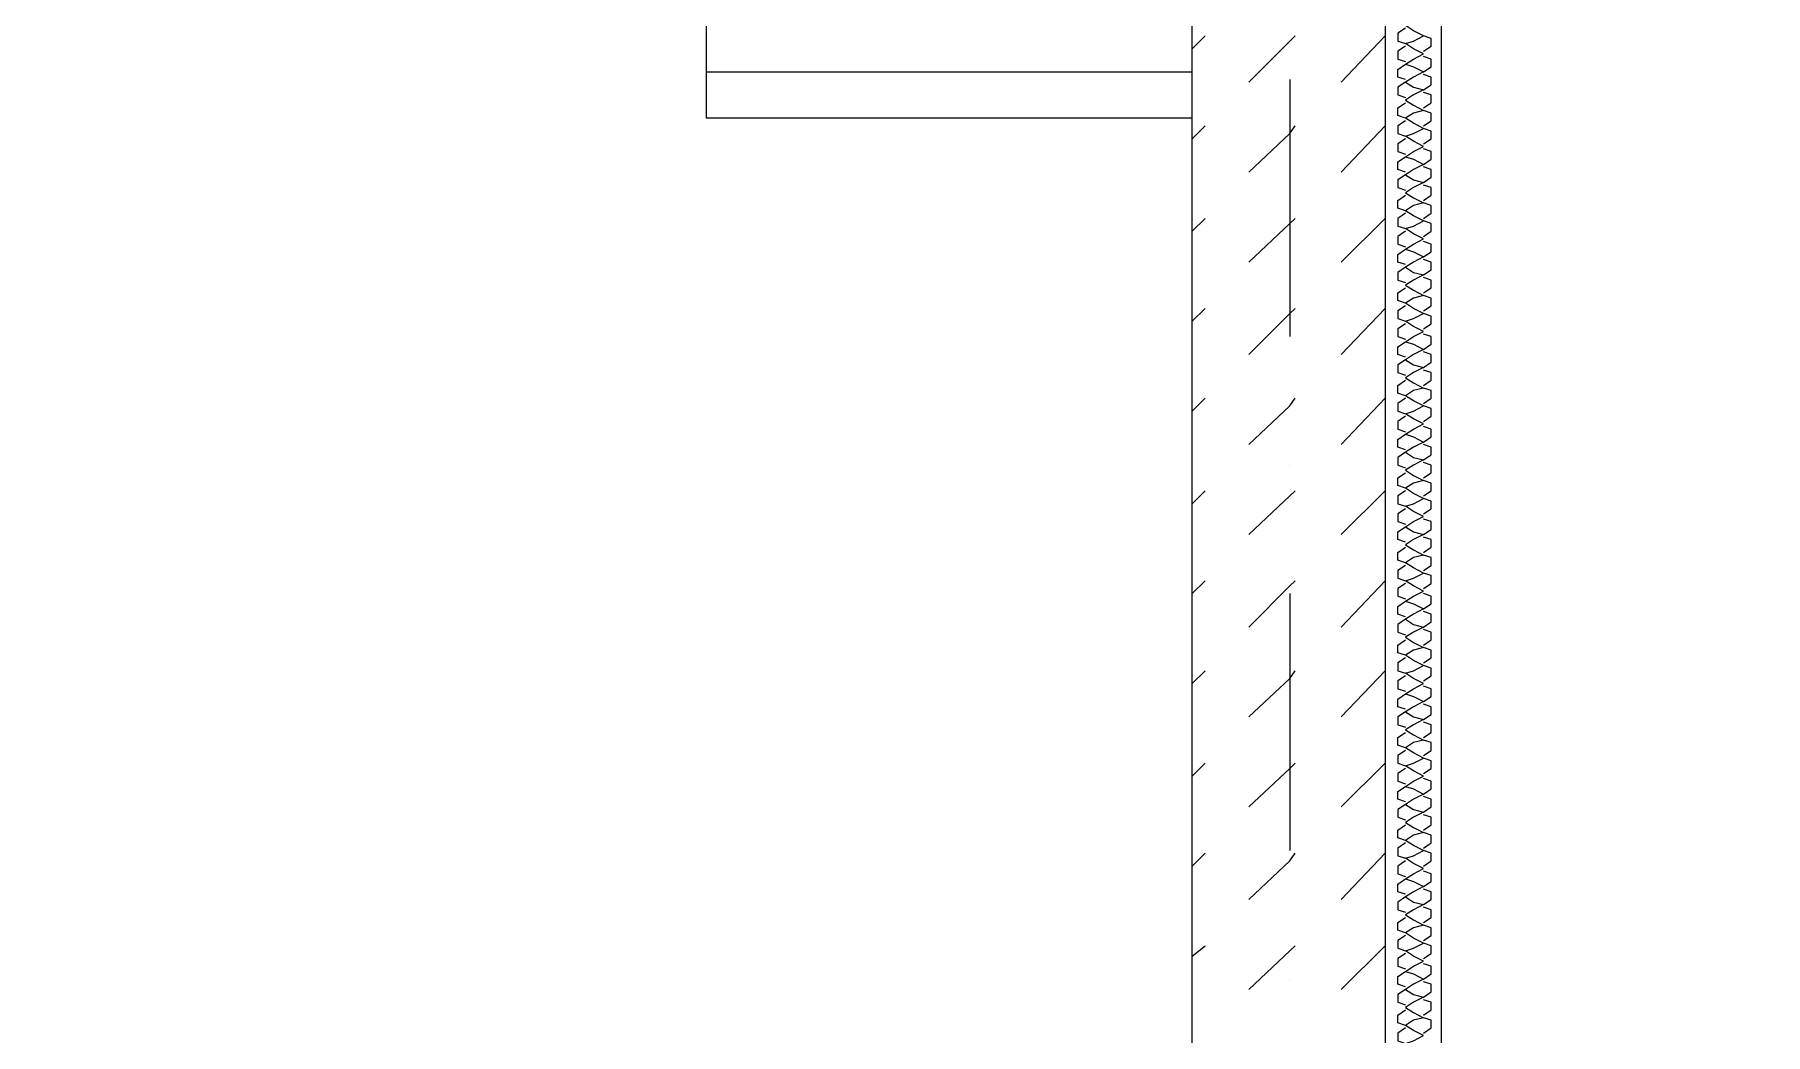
# Model space of a CAD drawing. Header units: millimetres. Extents: x 440 to 72591, y -28954 to 25941.
# Drawn here: x 25041 to 27180, y 8207 to 9442 of the extents above; entities that cross this region are included whole.
import ezdxf

# ---------------------------------------------------------------- set-up
doc = ezdxf.new("R2010")
doc.units = ezdxf.units.MM
doc.layers.add('podkład', color=7, linetype='Continuous')

msp = doc.modelspace()

# ---------------------------------------------------------------- linework, layer by layer
at = {"layer": 'podkład', "color": 7, "lineweight": 5, "transparency": 33554572}
msp.add_lwpolyline([(18480.1, 7658.9), (18480.1, 7585.8), (19210.3, 7585.8), (19210.3, 7516), (20000.9, 7516), (20000.9, 7017.5), (26779.8, 7017.5), (26779.8, 13018.4), (27179.8, 13018.4), (27179.8, 21197.5), (22941.1, 21197.5)], dxfattribs=at)
at = {"layer": 'podkład', "color": 1, "lineweight": 5, "transparency": 33554572}
for points in [[(23531.7, 15126.7), (26871.9, 15126.7), (26871.9, 20886.3), (22941.1, 20886.3), (22941.1, 21127.6), (27110, 21127.6), (27110, 13088.3), (26709.9, 13088.3), (26709.9, 7087.4), (21461.5, 7087.4), (21461.5, 7328.7), (26471.8, 7328.7), (26471.8, 13088.3), (23280.8, 13085.1), (23280.8, 12764.4), (22442.6, 12764.4), (22442.6, 13085.1), (21810.7, 13088.3)], [(26471.8, 9338.5), (25871.7, 9338.5), (25871.7, 9456), (26471.8, 9456)]]:
    msp.add_lwpolyline(points, dxfattribs=at)
at = {"layer": 'podkład', "color": 4, "lineweight": 5, "transparency": 33554572}
for points in [[(26735.3, 9449.6), (26725.8, 9443.3), (26725.8, 9433.8), (26735.3, 9430.6), (26744.9, 9433.8), (26757.6, 9440.1), (26744.9, 9446.5), (26735.3, 9452.8)], [(26735.3, 9386.1), (26725.8, 9389.3), (26725.8, 9398.8), (26735.3, 9405.2), (26744.9, 9411.5), (26757.6, 9417.9), (26744.9, 9424.2), (26735.3, 9430.6)], [(26757.6, 9421.1), (26767.1, 9427.4), (26767.1, 9436.9), (26757.6, 9440.1)], [(26735.3, 9427.4), (26725.8, 9421.1), (26725.8, 9411.5), (26735.3, 9408.4)], [(26735.3, 9405.2), (26744.9, 9402), (26757.6, 9395.7), (26767.1, 9402), (26767.1, 9411.5), (26757.6, 9414.7)], [(26757.6, 9395.7), (26744.9, 9389.3), (26735.3, 9383), (26725.8, 9376.6), (26725.8, 9367.1), (26735.3, 9363.9)], [(26735.3, 9383), (26744.9, 9376.6), (26757.6, 9373.4), (26767.1, 9379.8), (26767.1, 9389.3), (26757.6, 9392.5)], [(26757.6, 9373.4), (26744.9, 9367.1), (26735.3, 9360.7), (26744.9, 9354.4), (26757.6, 9348), (26744.9, 9344.8), (26735.3, 9338.5), (26725.8, 9341.7), (26725.8, 9351.2), (26735.3, 9357.5)], [(26757.6, 9351.2), (26767.1, 9357.5), (26767.1, 9367.1), (26757.6, 9370.3)], [(26757.6, 9329), (26767.1, 9335.3), (26767.1, 9344.8), (26757.6, 9348)], [(26735.3, 9335.3), (26725.8, 9329), (26725.8, 9319.4), (26735.3, 9316.3), (26744.9, 9319.4), (26757.6, 9325.8), (26744.9, 9332.1), (26735.3, 9338.5)], [(26757.6, 9306.7), (26767.1, 9313.1), (26767.1, 9322.6), (26757.6, 9325.8)], [(26735.3, 9271.8), (26725.8, 9275), (26725.8, 9284.5), (26735.3, 9290.9), (26744.9, 9297.2), (26757.6, 9303.6), (26744.9, 9309.9), (26735.3, 9316.3)], [(26735.3, 9313.1), (26725.8, 9306.7), (26725.8, 9297.2), (26735.3, 9294)], [(26757.6, 9281.3), (26744.9, 9275), (26735.3, 9268.6), (26725.8, 9262.3), (26725.8, 9252.8), (26735.3, 9249.6)], [(26735.3, 9290.9), (26744.9, 9287.7), (26757.6, 9281.3), (26767.1, 9287.7), (26767.1, 9297.2), (26757.6, 9300.4)], [(26735.3, 9268.6), (26744.9, 9262.3), (26757.6, 9259.1), (26767.1, 9265.5), (26767.1, 9275), (26757.6, 9278.2)], [(26757.6, 9259.1), (26744.9, 9252.8), (26735.3, 9246.4), (26744.9, 9240.1), (26757.6, 9233.7), (26744.9, 9230.5), (26735.3, 9224.2), (26725.8, 9227.4), (26725.8, 9236.9), (26735.3, 9243.2)], [(26757.6, 9236.9), (26767.1, 9243.2), (26767.1, 9252.8), (26757.6, 9255.9)], [(26735.3, 9221), (26725.8, 9214.7), (26725.8, 9205.1), (26735.3, 9202), (26744.9, 9205.1), (26757.6, 9211.5), (26744.9, 9217.8), (26735.3, 9224.2)], [(26757.6, 9214.7), (26767.1, 9221), (26767.1, 9230.5), (26757.6, 9233.7)], [(26735.3, 9157.5), (26725.8, 9160.7), (26725.8, 9170.2), (26735.3, 9176.6), (26744.9, 9182.9), (26757.6, 9189.3), (26744.9, 9195.6), (26735.3, 9202)], [(26735.3, 9198.8), (26725.8, 9192.4), (26725.8, 9182.9), (26735.3, 9179.7)], [(26757.6, 9192.4), (26767.1, 9198.8), (26767.1, 9208.3), (26757.6, 9211.5)], [(26735.3, 9176.6), (26744.9, 9173.4), (26757.6, 9167), (26767.1, 9173.4), (26767.1, 9182.9), (26757.6, 9186.1)], [(26757.6, 9167), (26744.9, 9160.7), (26735.3, 9154.3), (26725.8, 9148), (26725.8, 9138.5), (26735.3, 9135.3)], [(26735.3, 9154.3), (26744.9, 9148), (26757.6, 9144.8), (26767.1, 9151.2), (26767.1, 9160.7), (26757.6, 9163.9)], [(26757.6, 9144.8), (26744.9, 9138.5), (26735.3, 9132.1), (26744.9, 9125.8), (26757.6, 9119.4), (26744.9, 9116.2), (26735.3, 9109.9), (26725.8, 9113.1), (26725.8, 9122.6), (26735.3, 9128.9)], [(26757.6, 9122.6), (26767.1, 9128.9), (26767.1, 9138.5), (26757.6, 9141.6)], [(26735.3, 9106.7), (26725.8, 9100.4), (26725.8, 9090.8), (26735.3, 9087.7), (26744.9, 9090.8), (26757.6, 9097.2), (26744.9, 9103.5), (26735.3, 9109.9)], [(26757.6, 9100.4), (26767.1, 9106.7), (26767.1, 9116.2), (26757.6, 9119.4)], [(26757.6, 9078.1), (26767.1, 9084.5), (26767.1, 9094), (26757.6, 9097.2)], [(26735.3, 9043.2), (26725.8, 9046.4), (26725.8, 9055.9), (26735.3, 9062.3), (26744.9, 9068.6), (26757.6, 9075), (26744.9, 9081.3), (26735.3, 9087.7)], [(26735.3, 9084.5), (26725.8, 9078.1), (26725.8, 9068.6), (26735.3, 9065.4)], [(26735.3, 9062.3), (26744.9, 9059.1), (26757.6, 9052.7), (26767.1, 9059.1), (26767.1, 9068.6), (26757.6, 9071.8)], [(26757.6, 9052.7), (26744.9, 9046.4), (26735.3, 9040), (26725.8, 9033.7), (26725.8, 9024.2), (26735.3, 9021)], [(26735.3, 9040), (26744.9, 9033.7), (26757.6, 9030.5), (26767.1, 9036.9), (26767.1, 9046.4), (26757.6, 9049.6)], [(26757.6, 9030.5), (26744.9, 9024.2), (26735.3, 9017.8), (26744.9, 9011.5), (26757.6, 9005.1), (26744.9, 9001.9), (26735.3, 8995.6), (26725.8, 8998.8), (26725.8, 9008.3), (26735.3, 9014.6)], [(26757.6, 9008.3), (26767.1, 9014.6), (26767.1, 9024.2), (26757.6, 9027.3)], [(26757.6, 8986.1), (26767.1, 8992.4), (26767.1, 9001.9), (26757.6, 9005.1)], [(26735.3, 8992.4), (26725.8, 8986.1), (26725.8, 8976.5), (26735.3, 8973.4), (26744.9, 8976.5), (26757.6, 8982.9), (26744.9, 8989.2), (26735.3, 8995.6)], [(26757.6, 8963.8), (26767.1, 8970.2), (26767.1, 8979.7), (26757.6, 8982.9)], [(26735.3, 8928.9), (26725.8, 8932.1), (26725.8, 8941.6), (26735.3, 8948), (26744.9, 8954.3), (26757.6, 8960.7), (26744.9, 8967), (26735.3, 8973.4)], [(26735.3, 8970.2), (26725.8, 8963.8), (26725.8, 8954.3), (26735.3, 8951.1)], [(26735.3, 8948), (26744.9, 8944.8), (26757.6, 8938.4), (26767.1, 8944.8), (26767.1, 8954.3), (26757.6, 8957.5)], [(26757.6, 8938.4), (26744.9, 8932.1), (26735.3, 8925.7), (26725.8, 8919.4), (26725.8, 8909.9), (26735.3, 8906.7)], [(26735.3, 8925.7), (26744.9, 8919.4), (26757.6, 8916.2), (26767.1, 8922.6), (26767.1, 8932.1), (26757.6, 8935.3)], [(26757.6, 8916.2), (26744.9, 8909.9), (26735.3, 8903.5), (26744.9, 8897.2), (26757.6, 8890.8), (26744.9, 8887.6), (26735.3, 8881.3), (26725.8, 8884.5), (26725.8, 8894), (26735.3, 8900.3)], [(26757.6, 8894), (26767.1, 8900.3), (26767.1, 8909.9), (26757.6, 8913)], [(26735.3, 8878.1), (26725.8, 8871.8), (26725.8, 8862.2), (26735.3, 8859.1), (26744.9, 8862.2), (26757.6, 8868.6), (26744.9, 8874.9), (26735.3, 8881.3)], [(26757.6, 8871.8), (26767.1, 8878.1), (26767.1, 8887.6), (26757.6, 8890.8)], [(26735.3, 8814.6), (26725.8, 8817.8), (26725.8, 8827.3), (26735.3, 8833.7), (26744.9, 8840), (26757.6, 8846.4), (26744.9, 8852.7), (26735.3, 8859.1)], [(26735.3, 8855.9), (26725.8, 8849.5), (26725.8, 8840), (26735.3, 8836.8)], [(26757.6, 8849.5), (26767.1, 8855.9), (26767.1, 8865.4), (26757.6, 8868.6)], [(26735.3, 8833.7), (26744.9, 8827.3), (26757.6, 8824.1), (26767.1, 8830.5), (26767.1, 8840), (26757.6, 8843.2)], [(26757.6, 8824.1), (26744.9, 8817.8), (26735.3, 8811.4), (26744.9, 8805.1), (26757.6, 8798.7), (26744.9, 8795.6), (26735.3, 8789.2), (26725.8, 8792.4), (26725.8, 8801.9), (26735.3, 8808.3)], [(26757.6, 8801.9), (26767.1, 8808.3), (26767.1, 8817.8), (26757.6, 8821)], [(26735.3, 8786), (26725.8, 8779.7), (26725.8, 8770.2), (26735.3, 8767), (26744.9, 8770.2), (26757.6, 8776.5), (26744.9, 8782.9), (26735.3, 8789.2)], [(26757.6, 8779.7), (26767.1, 8786), (26767.1, 8795.6), (26757.6, 8798.7)], [(26757.6, 8757.5), (26767.1, 8763.8), (26767.1, 8773.3), (26757.6, 8776.5)], [(26735.3, 8722.5), (26725.8, 8725.7), (26725.8, 8735.2), (26735.3, 8741.6), (26744.9, 8747.9), (26757.6, 8754.3), (26744.9, 8760.6), (26735.3, 8767)], [(26735.3, 8763.8), (26725.8, 8757.5), (26725.8, 8747.9), (26735.3, 8744.8)], [(26735.3, 8741.6), (26744.9, 8738.4), (26757.6, 8732.1), (26767.1, 8738.4), (26767.1, 8747.9), (26757.6, 8751.1)], [(26757.6, 8732.1), (26744.9, 8725.7), (26735.3, 8719.4), (26725.8, 8713), (26725.8, 8703.5), (26735.3, 8700.3)], [(26735.3, 8719.4), (26744.9, 8713), (26757.6, 8709.8), (26767.1, 8716.2), (26767.1, 8725.7), (26757.6, 8728.9)], [(26757.6, 8709.8), (26744.9, 8703.5), (26735.3, 8697.1), (26744.9, 8690.8), (26757.6, 8684.4), (26744.9, 8681.3), (26735.3, 8674.9), (26725.8, 8678.1), (26725.8, 8687.6), (26735.3, 8694)], [(26757.6, 8687.6), (26767.1, 8694), (26767.1, 8703.5), (26757.6, 8706.7)], [(26757.6, 8665.4), (26767.1, 8671.7), (26767.1, 8681.3), (26757.6, 8684.4)], [(26735.3, 8671.7), (26725.8, 8665.4), (26725.8, 8655.9), (26735.3, 8652.7), (26744.9, 8655.9), (26757.6, 8662.2), (26744.9, 8668.6), (26735.3, 8674.9)], [(26757.6, 8643.2), (26767.1, 8649.5), (26767.1, 8659), (26757.6, 8662.2)], [(26735.3, 8608.2), (26725.8, 8611.4), (26725.8, 8620.9), (26735.3, 8627.3), (26744.9, 8633.6), (26757.6, 8640), (26744.9, 8646.3), (26735.3, 8652.7)], [(26735.3, 8649.5), (26725.8, 8643.2), (26725.8, 8633.6), (26735.3, 8630.5)], [(26735.3, 8627.3), (26744.9, 8624.1), (26757.6, 8617.8), (26767.1, 8624.1), (26767.1, 8633.6), (26757.6, 8636.8)], [(26757.6, 8617.8), (26744.9, 8611.4), (26735.3, 8605.1), (26725.8, 8598.7), (26725.8, 8589.2), (26735.3, 8586)], [(26735.3, 8605.1), (26744.9, 8598.7), (26757.6, 8595.5), (26767.1, 8601.9), (26767.1, 8611.4), (26757.6, 8614.6)], [(26757.6, 8595.5), (26744.9, 8589.2), (26735.3, 8582.8), (26744.9, 8576.5), (26757.6, 8570.1), (26744.9, 8567), (26735.3, 8560.6), (26725.8, 8563.8), (26725.8, 8573.3), (26735.3, 8579.7)], [(26757.6, 8573.3), (26767.1, 8579.7), (26767.1, 8589.2), (26757.6, 8592.4)], [(26735.3, 8557.4), (26725.8, 8551.1), (26725.8, 8541.5), (26735.3, 8538.4), (26744.9, 8541.5), (26757.6, 8547.9), (26744.9, 8554.3), (26735.3, 8560.6)], [(26757.6, 8551.1), (26767.1, 8557.4), (26767.1, 8567), (26757.6, 8570.1)], [(26735.3, 8493.9), (26725.8, 8497.1), (26725.8, 8506.6), (26735.3, 8513), (26744.9, 8519.3), (26757.6, 8525.7), (26744.9, 8532), (26735.3, 8538.4)], [(26735.3, 8535.2), (26725.8, 8528.8), (26725.8, 8519.3), (26735.3, 8516.1)], [(26757.6, 8528.8), (26767.1, 8535.2), (26767.1, 8544.7), (26757.6, 8547.9)], [(26735.3, 8513), (26744.9, 8509.8), (26757.6, 8503.4), (26767.1, 8509.8), (26767.1, 8519.3), (26757.6, 8522.5)], [(26757.6, 8503.4), (26744.9, 8497.1), (26735.3, 8490.7), (26725.8, 8484.4), (26725.8, 8474.9), (26735.3, 8471.7)], [(26735.3, 8490.7), (26744.9, 8484.4), (26757.6, 8481.2), (26767.1, 8487.6), (26767.1, 8497.1), (26757.6, 8500.3)], [(26757.6, 8481.2), (26744.9, 8474.9), (26735.3, 8468.5), (26744.9, 8462.2), (26757.6, 8455.8), (26744.9, 8452.6), (26735.3, 8446.3), (26725.8, 8449.5), (26725.8, 8459), (26735.3, 8465.3)], [(26757.6, 8459), (26767.1, 8465.3), (26767.1, 8474.9), (26757.6, 8478)], [(26757.6, 8436.8), (26767.1, 8443.1), (26767.1, 8452.6), (26757.6, 8455.8)], [(26735.3, 8443.1), (26725.8, 8436.8), (26725.8, 8427.2), (26735.3, 8424.1), (26744.9, 8427.2), (26757.6, 8433.6), (26744.9, 8439.9), (26735.3, 8446.3)], [(26757.6, 8414.5), (26767.1, 8420.9), (26767.1, 8430.4), (26757.6, 8433.6)], [(26735.3, 8379.6), (26725.8, 8382.8), (26725.8, 8392.3), (26735.3, 8398.7), (26744.9, 8405), (26757.6, 8411.4), (26744.9, 8417.7), (26735.3, 8424.1)], [(26735.3, 8420.9), (26725.8, 8414.5), (26725.8, 8405), (26735.3, 8401.8)], [(26735.3, 8398.7), (26744.9, 8395.5), (26757.6, 8389.1), (26767.1, 8395.5), (26767.1, 8405), (26757.6, 8408.2)], [(26757.6, 8389.1), (26744.9, 8382.8), (26735.3, 8376.4), (26725.8, 8370.1), (26725.8, 8360.6), (26735.3, 8357.4)], [(26735.3, 8376.4), (26744.9, 8370.1), (26757.6, 8366.9), (26767.1, 8373.3), (26767.1, 8382.8), (26757.6, 8386)], [(26757.6, 8366.9), (26744.9, 8360.6), (26735.3, 8354.2), (26744.9, 8347.9), (26757.6, 8341.5), (26744.9, 8338.3), (26735.3, 8332), (26725.8, 8335.2), (26725.8, 8344.7), (26735.3, 8351)], [(26757.6, 8344.7), (26767.1, 8351), (26767.1, 8360.6), (26757.6, 8363.7)], [(26757.6, 8322.5), (26767.1, 8328.8), (26767.1, 8338.3), (26757.6, 8341.5)], [(26735.3, 8328.8), (26725.8, 8322.5), (26725.8, 8312.9), (26735.3, 8309.8), (26744.9, 8312.9), (26757.6, 8319.3), (26744.9, 8325.6), (26735.3, 8332)], [(26757.6, 8300.2), (26767.1, 8306.6), (26767.1, 8316.1), (26757.6, 8319.3)], [(26735.3, 8265.3), (26725.8, 8268.5), (26725.8, 8278), (26735.3, 8284.4), (26744.9, 8290.7), (26757.6, 8297.1), (26744.9, 8303.4), (26735.3, 8309.8)], [(26735.3, 8306.6), (26725.8, 8300.2), (26725.8, 8290.7), (26735.3, 8287.5)], [(26735.3, 8284.4), (26744.9, 8281.2), (26757.6, 8274.8), (26767.1, 8281.2), (26767.1, 8290.7), (26757.6, 8293.9)], [(26757.6, 8274.8), (26744.9, 8268.5), (26735.3, 8262.1), (26725.8, 8255.8), (26725.8, 8246.3), (26735.3, 8243.1)], [(26735.3, 8262.1), (26744.9, 8255.8), (26757.6, 8252.6), (26767.1, 8259), (26767.1, 8268.5), (26757.6, 8271.7)], [(26757.6, 8252.6), (26744.9, 8246.3), (26735.3, 8239.9), (26744.9, 8233.6), (26757.6, 8227.2), (26744.9, 8224), (26735.3, 8217.7), (26725.8, 8220.9), (26725.8, 8230.4), (26735.3, 8236.7)], [(26757.6, 8230.4), (26767.1, 8236.7), (26767.1, 8246.3), (26757.6, 8249.4)], [(26735.3, 8214.5), (26725.8, 8208.2), (26725.8, 8198.6), (26735.3, 8195.5), (26744.9, 8198.6), (26757.6, 8205), (26744.9, 8211.3), (26735.3, 8217.7)], [(26757.6, 8208.2), (26767.1, 8214.5), (26767.1, 8224), (26757.6, 8227.2)]]:
    msp.add_lwpolyline(points, dxfattribs=at)
at = {"layer": 'podkład', "color": 8, "lineweight": 5, "true_color": 0x808080, "transparency": 33554572}
for points in [[(26471.8, 9424.2), (26487.7, 9440.1)], [(26541.6, 9383), (26592.4, 9433.8), (26598.8, 9440.1)], [(26655.9, 9383), (26709.9, 9440.1)], [(25871.7, 9395.7), (26471.8, 9395.7)], [(26471.8, 9313.1), (26487.7, 9329)], [(26541.6, 9271.8), (26592.4, 9319.4), (26598.8, 9329)], [(26655.9, 9271.8), (26709.9, 9329)], [(26471.8, 9198.8), (26487.7, 9214.7)], [(26541.6, 9160.7), (26592.4, 9208.3), (26598.8, 9214.7)], [(26655.9, 9160.7), (26709.9, 9214.7)], [(26471.8, 9087.7), (26487.7, 9103.5)], [(26541.6, 9046.4), (26592.4, 9097.2), (26598.8, 9103.5)], [(26655.9, 9046.4), (26709.9, 9103.5)], [(26471.8, 8976.5), (26487.7, 8992.4)], [(26541.6, 8935.3), (26592.4, 8982.9), (26598.8, 8992.4)], [(26655.9, 8935.3), (26709.9, 8992.4)], [(26471.8, 8862.2), (26487.7, 8878.1)], [(26541.6, 8824.1), (26592.4, 8871.8), (26598.8, 8878.1)], [(26655.9, 8824.1), (26709.9, 8878.1)], [(26471.8, 8751.1), (26487.7, 8767)], [(26541.6, 8709.8), (26592.4, 8760.6), (26598.8, 8767)], [(26655.9, 8709.8), (26709.9, 8767)], [(26471.8, 8640), (26487.7, 8655.9)], [(26541.6, 8598.7), (26592.4, 8646.3), (26598.8, 8655.9)], [(26655.9, 8598.7), (26709.9, 8655.9)], [(26471.8, 8525.7), (26487.7, 8541.5)], [(26541.6, 8487.6), (26592.4, 8535.2), (26598.8, 8541.5)], [(26655.9, 8487.6), (26709.9, 8541.5)], [(26471.8, 8414.5), (26487.7, 8430.4)], [(26541.6, 8373.3), (26592.4, 8420.9), (26598.8, 8430.4)], [(26655.9, 8373.3), (26709.9, 8430.4)], [(26471.8, 8303.4), (26487.7, 8316.1)], [(26541.6, 8262.1), (26592.4, 8309.8), (26598.8, 8316.1)], [(26655.9, 8262.1), (26709.9, 8316.1)]]:
    msp.add_lwpolyline(points, dxfattribs=at)
at = {"layer": 'podkład', "color": 6, "lineweight": 5, "transparency": 33554572}
for points in [[(26592.4, 9386.1), (26592.4, 9068.6)], [(26592.4, 8909.9), (26592.4, 8909.9)], [(26592.4, 8751.1), (26592.4, 8433.6)], [(26592.4, 8274.8), (26592.4, 8274.8)]]:
    msp.add_lwpolyline(points, dxfattribs=at)

doc.saveas('drawing.dxf')
